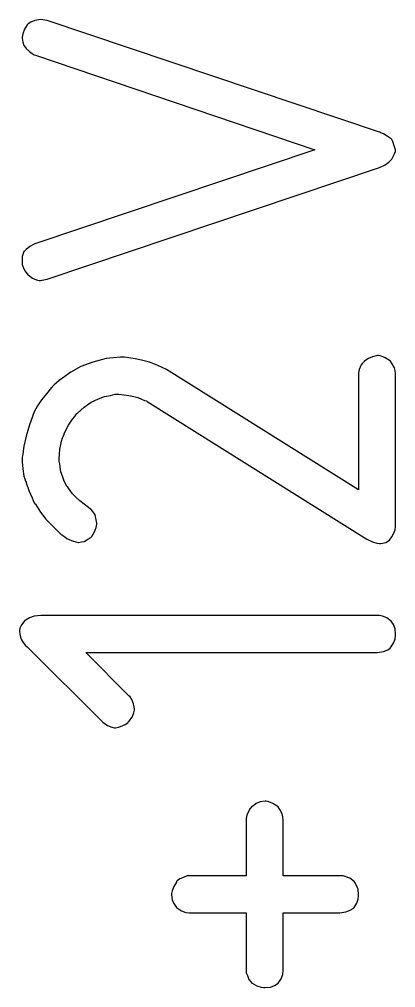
# Model space of a CAD drawing. Header units: inches. Extents: x 0 to 594, y -420 to 0.
# Drawn here: x 243.189 to 244.762, y -107.54 to -103.488 of the extents above; entities that cross this region are included whole.
import ezdxf

# ---------------------------------------------------------------- set-up
doc = ezdxf.new("R2010")
doc.units = ezdxf.units.IN
doc.header["$MEASUREMENT"] = 0

msp = doc.modelspace()

# ---------------------------------------------------------------- linework, layer by layer
at = {"color": 18, "true_color": 0x000000}
for p, q in [((243.2213, -103.5114), (243.2098, -103.53)), ((243.226, -103.5068), (243.2213, -103.5114)), ((243.2375, -103.4999), (243.226, -103.5068)), ((243.2537, -103.4929), (243.2375, -103.4999)), ((243.2769, -103.4883), (243.2537, -103.4929)), ((243.3046, -103.4929), (243.2769, -103.4883)), ((244.6953, -103.9604), (243.3046, -103.4929)), ((243.2028, -103.5485), (243.2005, -103.5624)), ((243.2098, -103.53), (243.2028, -103.5485)), ((243.2005, -103.5624), (243.2005, -103.567)), ((243.2005, -103.5624), (243.2005, -103.5624)), ((243.2005, -103.567), (243.2028, -103.5832)), ((243.2028, -103.5832), (243.2075, -103.5971)), ((243.2075, -103.5971), (243.2144, -103.6063)), ((243.2144, -103.6063), (243.2167, -103.6109)), ((243.2167, -103.6109), (243.2306, -103.6225)), ((243.2306, -103.6225), (243.2422, -103.6318)), ((243.2422, -103.6318), (243.2514, -103.6364)), ((243.2514, -103.6364), (243.256, -103.6387)), ((243.256, -103.6387), (244.4246, -104.0344)), ((244.6976, -103.9604), (244.6953, -103.9604)), ((244.6999, -103.9627), (244.6976, -103.9604)), ((244.7115, -103.9673), (244.6999, -103.9627)), ((244.7277, -103.9765), (244.7115, -103.9673)), ((244.7439, -103.9881), (244.7277, -103.9765)), ((244.7462, -103.9904), (244.7439, -103.9881)), ((244.7509, -103.9997), (244.7462, -103.9904)), ((244.7555, -104.0136), (244.7509, -103.9997)), ((244.4246, -104.0344), (243.2537, -104.4278)), ((244.7624, -104.0344), (244.7555, -104.0136)), ((244.7578, -104.0506), (244.7624, -104.0413)), ((244.7624, -104.0413), (244.7624, -104.0344)), ((244.7185, -104.0969), (244.7347, -104.0853)), ((244.7347, -104.0853), (244.7462, -104.0737)), ((244.7462, -104.0737), (244.7532, -104.0598)), ((244.7532, -104.0598), (244.7578, -104.0506)), ((243.3046, -104.5759), (244.6953, -104.1084)), ((244.6953, -104.1084), (244.7185, -104.0969)), ((243.2167, -104.4509), (243.2098, -104.4578)), ((243.2329, -104.4393), (243.2167, -104.4509)), ((243.2537, -104.4278), (243.2329, -104.4393)), ((243.2075, -104.4602), (243.2005, -104.481)), ((243.2005, -104.481), (243.2005, -104.5134)), ((243.2098, -104.4578), (243.2075, -104.4602)), ((243.2005, -104.5134), (243.2051, -104.525)), ((243.2051, -104.525), (243.2121, -104.5411)), ((243.2121, -104.5411), (243.2213, -104.5527)), ((243.2213, -104.5527), (243.2237, -104.5573)), ((243.2237, -104.5573), (243.226, -104.5573)), ((243.226, -104.5573), (243.2445, -104.5712)), ((243.2445, -104.5712), (243.2607, -104.5782)), ((243.2607, -104.5782), (243.2722, -104.5805)), ((243.2722, -104.5805), (243.2746, -104.5805)), ((243.2746, -104.5805), (243.2769, -104.5805)), ((243.2769, -104.5805), (243.3046, -104.5759)), ((244.6861, -104.8952), (244.6652, -104.8998)), ((244.6907, -104.8952), (244.6861, -104.8952)), ((244.7023, -104.8975), (244.6907, -104.8952)), ((244.7185, -104.9044), (244.7023, -104.8975)), ((243.4967, -104.9229), (243.4458, -104.9415)), ((243.5522, -104.9068), (243.4967, -104.9229)), ((243.5823, -104.9044), (243.5522, -104.9068)), ((243.6124, -104.9021), (243.5823, -104.9044)), ((243.617, -104.9021), (243.6124, -104.9021)), ((243.6286, -104.9021), (243.617, -104.9021)), ((243.6471, -104.9044), (243.6286, -104.9021)), ((243.6726, -104.9091), (243.6471, -104.9044)), ((243.7003, -104.9137), (243.6726, -104.9091)), ((243.7327, -104.9229), (243.7003, -104.9137)), ((243.7674, -104.9368), (243.7327, -104.9229)), ((243.8045, -104.953), (243.7674, -104.9368)), ((244.619, -104.9345), (244.6097, -104.953)), ((244.6236, -104.9276), (244.619, -104.9345)), ((244.6328, -104.9183), (244.6236, -104.9276)), ((244.6375, -104.9137), (244.6328, -104.9183)), ((244.649, -104.9068), (244.6375, -104.9137)), ((244.6652, -104.8998), (244.649, -104.9068)), ((244.737, -104.916), (244.7185, -104.9044)), ((244.7416, -104.9183), (244.737, -104.916)), ((244.7485, -104.9299), (244.7416, -104.9183)), ((244.7578, -104.9461), (244.7485, -104.9299)), ((243.4041, -104.9646), (243.3694, -104.9901)), ((243.4458, -104.9415), (243.4041, -104.9646)), ((244.6074, -105.4575), (243.8045, -104.953)), ((244.6097, -104.953), (244.6074, -104.9669)), ((244.6074, -104.9669), (244.6074, -105.4575)), ((244.7601, -104.9577), (244.7578, -104.9461)), ((244.7624, -104.9715), (244.7601, -104.9577)), ((244.7624, -105.6102), (244.7624, -104.9715)), ((243.3347, -105.0178), (243.3278, -105.0248)), ((243.344, -105.0086), (243.3347, -105.0178)), ((243.3555, -104.9993), (243.344, -105.0086)), ((243.3694, -104.9901), (243.3555, -104.9993)), ((243.3023, -105.0548), (243.2815, -105.0803)), ((243.3232, -105.0294), (243.3023, -105.0548)), ((243.3255, -105.0271), (243.3232, -105.0294)), ((243.3278, -105.0248), (243.3255, -105.0271)), ((243.5707, -105.0618), (243.5893, -105.0572)), ((243.5893, -105.0572), (243.6008, -105.0572)), ((243.6008, -105.0572), (243.6031, -105.0572)), ((243.6031, -105.0572), (243.6055, -105.0572)), ((243.6055, -105.0572), (243.6263, -105.0595)), ((243.6263, -105.0595), (243.6471, -105.0618)), ((243.2815, -105.0803), (243.2653, -105.1058)), ((243.4597, -105.1104), (243.4898, -105.0896)), ((243.4898, -105.0896), (243.5198, -105.0757)), ((243.5198, -105.0757), (243.5453, -105.0664)), ((243.5453, -105.0664), (243.5707, -105.0618)), ((243.6471, -105.0618), (243.6679, -105.0664)), ((243.6679, -105.0664), (243.6841, -105.071)), ((243.6841, -105.071), (243.7003, -105.078)), ((243.7003, -105.078), (243.7119, -105.0826)), ((243.7119, -105.0826), (243.7211, -105.0849)), ((243.7211, -105.0849), (243.7235, -105.0872)), ((243.7235, -105.0872), (244.6421, -105.6634)), ((243.2514, -105.1312), (243.2306, -105.1844)), ((243.2653, -105.1058), (243.2514, -105.1312)), ((243.425, -105.1428), (243.4296, -105.1381)), ((243.4296, -105.1381), (243.4319, -105.1358)), ((243.4319, -105.1358), (243.4597, -105.1104)), ((243.3949, -105.1867), (243.4111, -105.1613)), ((243.4111, -105.1613), (243.4203, -105.1497)), ((243.4203, -105.1497), (243.425, -105.1428)), ((243.2306, -105.1844), (243.2167, -105.233)), ((243.3764, -105.2214), (243.3949, -105.1867)), ((243.3764, -105.2238), (243.3764, -105.2214)), ((243.2167, -105.233), (243.2075, -105.2747)), ((243.3625, -105.2677), (243.3648, -105.2538)), ((243.3648, -105.2538), (243.3694, -105.24)), ((243.3694, -105.24), (243.3741, -105.2307)), ((243.3741, -105.2307), (243.3764, -105.2238)), ((243.2051, -105.2932), (243.2028, -105.3094)), ((243.2075, -105.2747), (243.2051, -105.2932)), ((243.3555, -105.3279), (243.3579, -105.2862)), ((243.3579, -105.2862), (243.3625, -105.2677)), ((243.2028, -105.3094), (243.2005, -105.3209)), ((243.2005, -105.3209), (243.2005, -105.3395)), ((243.2005, -105.3209), (243.2005, -105.3209)), ((243.2005, -105.3395), (243.2028, -105.3695)), ((243.3555, -105.3371), (243.3555, -105.3279)), ((243.3579, -105.3487), (243.3555, -105.3371)), ((243.2028, -105.3695), (243.2075, -105.3996)), ((243.3602, -105.3626), (243.3579, -105.3487)), ((243.3625, -105.3811), (243.3602, -105.3626)), ((243.3694, -105.3996), (243.3625, -105.3811)), ((243.2075, -105.3996), (243.2121, -105.4112)), ((243.2121, -105.4112), (243.2144, -105.4204)), ((243.2144, -105.4204), (243.2167, -105.4251)), ((243.2167, -105.4251), (243.2167, -105.4274)), ((243.3764, -105.4204), (243.3694, -105.3996)), ((243.3879, -105.4413), (243.3764, -105.4204)), ((243.2167, -105.4274), (243.2283, -105.4598)), ((243.2283, -105.4598), (243.2422, -105.4899)), ((243.3903, -105.4436), (243.3879, -105.4413)), ((243.3949, -105.4505), (243.3903, -105.4436)), ((243.4018, -105.4598), (243.3949, -105.4505)), ((243.4111, -105.4737), (243.4018, -105.4598)), ((243.2422, -105.4899), (243.2468, -105.5014)), ((243.2468, -105.5014), (243.2514, -105.5107)), ((243.425, -105.4876), (243.4111, -105.4737)), ((243.4412, -105.5037), (243.425, -105.4876)), ((243.4782, -105.5315), (243.4412, -105.5037)), ((243.2514, -105.5107), (243.2537, -105.5153)), ((243.2537, -105.5153), (243.256, -105.5176)), ((243.256, -105.5176), (243.2769, -105.55)), ((243.4805, -105.5338), (243.4782, -105.5315)), ((243.4874, -105.5385), (243.4805, -105.5338)), ((243.4967, -105.5477), (243.4874, -105.5385)), ((243.2769, -105.55), (243.3, -105.5801)), ((243.3, -105.5801), (243.3232, -105.6032)), ((243.506, -105.5616), (243.4967, -105.5477)), ((243.5129, -105.5963), (243.506, -105.5616)), ((243.3232, -105.6032), (243.344, -105.6241)), ((243.344, -105.6241), (243.3625, -105.6426)), ((243.5036, -105.6333), (243.5106, -105.6148)), ((243.5106, -105.6148), (243.5129, -105.6009)), ((243.5129, -105.6009), (243.5129, -105.5963)), ((244.7555, -105.638), (244.7601, -105.6241)), ((244.7601, -105.6241), (244.7624, -105.6102)), ((243.3625, -105.6426), (243.3787, -105.6542)), ((243.3787, -105.6542), (243.3879, -105.6611)), ((243.3879, -105.6611), (243.3926, -105.6634)), ((243.3926, -105.6634), (243.4111, -105.6704)), ((243.4597, -105.6727), (243.4759, -105.6634)), ((243.4759, -105.6634), (243.4874, -105.6565)), ((243.4874, -105.6565), (243.4921, -105.6518)), ((243.4921, -105.6518), (243.5036, -105.6333)), ((244.6421, -105.6634), (244.6652, -105.675)), ((244.7208, -105.6773), (244.737, -105.668)), ((244.737, -105.668), (244.7462, -105.6542)), ((244.7462, -105.6542), (244.7555, -105.638)), ((243.4111, -105.6704), (243.425, -105.675)), ((243.425, -105.675), (243.4342, -105.6773)), ((243.4342, -105.6773), (243.4365, -105.6773)), ((243.4365, -105.6773), (243.4481, -105.675)), ((243.4481, -105.675), (243.4597, -105.6727)), ((244.6652, -105.675), (244.6837, -105.6796)), ((244.6837, -105.6796), (244.6953, -105.6819)), ((244.6953, -105.6819), (244.6999, -105.6819)), ((244.6999, -105.6819), (244.7208, -105.6773)), ((243.2306, -105.992), (243.2167, -106.0012)), ((243.2514, -105.9851), (243.2306, -105.992)), ((243.2792, -105.9827), (243.2514, -105.9851)), ((244.6861, -105.9827), (243.2792, -105.9827)), ((244.6884, -105.9827), (244.6861, -105.9827)), ((244.693, -105.9827), (244.6884, -105.9827)), ((244.7069, -105.9851), (244.693, -105.9827)), ((244.7254, -105.992), (244.7069, -105.9851)), ((244.7439, -106.0059), (244.7254, -105.992)), ((243.1982, -106.0221), (243.1913, -106.036)), ((243.2121, -106.0036), (243.1982, -106.0221)), ((243.2167, -106.0012), (243.2121, -106.0036)), ((244.7462, -106.0105), (244.7439, -106.0059)), ((244.7532, -106.0198), (244.7462, -106.0105)), ((244.7601, -106.0383), (244.7532, -106.0198)), ((243.1913, -106.036), (243.1889, -106.0452)), ((243.1889, -106.0452), (243.1889, -106.0475)), ((243.1889, -106.0452), (243.1889, -106.0452)), ((243.1889, -106.0475), (243.1913, -106.0614)), ((243.1913, -106.0614), (243.1936, -106.073)), ((243.1936, -106.073), (243.1959, -106.0822)), ((244.7624, -106.0614), (244.7601, -106.0383)), ((244.7601, -106.0799), (244.7624, -106.066)), ((244.7624, -106.066), (244.7624, -106.0614)), ((243.1959, -106.0822), (243.1982, -106.0845)), ((243.1982, -106.0845), (243.2051, -106.0961)), ((243.2051, -106.0961), (243.2144, -106.1077)), ((243.2144, -106.1077), (243.2213, -106.1146)), ((244.7439, -106.1146), (244.7555, -106.0961)), ((244.7555, -106.0961), (244.7601, -106.0799)), ((243.2213, -106.1146), (243.2237, -106.1169)), ((243.2237, -106.1169), (243.5383, -106.4293)), ((243.6471, -106.3183), (243.4666, -106.1378)), ((243.4666, -106.1378), (244.6861, -106.1378)), ((244.6861, -106.1378), (244.7115, -106.1331)), ((244.7115, -106.1331), (244.73, -106.1262)), ((244.73, -106.1262), (244.7393, -106.1193)), ((244.7393, -106.1193), (244.7439, -106.1146)), ((243.6517, -106.3229), (243.6471, -106.3183)), ((243.6587, -106.3345), (243.6517, -106.3229)), ((243.6656, -106.353), (243.6587, -106.3345)), ((243.6702, -106.3738), (243.6656, -106.353)), ((243.661, -106.4085), (243.6679, -106.39)), ((243.6679, -106.39), (243.6702, -106.3784)), ((243.6702, -106.3784), (243.6702, -106.3738)), ((243.5383, -106.4293), (243.5569, -106.4432)), ((243.6309, -106.4386), (243.6425, -106.4316)), ((243.6425, -106.4316), (243.6448, -106.427)), ((243.6448, -106.427), (243.6471, -106.427)), ((243.6471, -106.427), (243.661, -106.4085)), ((243.5569, -106.4432), (243.5754, -106.4502)), ((243.5754, -106.4502), (243.5869, -106.4525)), ((243.5869, -106.4525), (243.5893, -106.4525)), ((243.5893, -106.4525), (243.5916, -106.4525)), ((243.5916, -106.4525), (243.6031, -106.4502)), ((243.6031, -106.4502), (243.6124, -106.4478)), ((243.6124, -106.4478), (243.6309, -106.4386)), ((244.1955, -106.7625), (244.1793, -106.7695)), ((244.2163, -106.7602), (244.1955, -106.7625)), ((244.221, -106.7602), (244.2163, -106.7602)), ((244.2325, -106.7625), (244.221, -106.7602)), ((244.2487, -106.7695), (244.2325, -106.7625)), ((244.1492, -106.7996), (244.14, -106.8181)), ((244.1539, -106.7903), (244.1492, -106.7996)), ((244.1631, -106.781), (244.1539, -106.7903)), ((244.1677, -106.7787), (244.1631, -106.781)), ((244.1793, -106.7695), (244.1677, -106.7787)), ((244.2672, -106.781), (244.2487, -106.7695)), ((244.2719, -106.7834), (244.2672, -106.781)), ((244.2788, -106.7949), (244.2719, -106.7834)), ((244.2881, -106.8134), (244.2788, -106.7949)), ((244.14, -106.8181), (244.1377, -106.832)), ((244.1377, -106.832), (244.1377, -107.0726)), ((244.2904, -106.825), (244.2881, -106.8134)), ((244.2927, -106.8389), (244.2904, -106.825)), ((244.2927, -107.0726), (244.2927, -106.8389)), ((243.86, -107.0842), (243.8484, -107.0934)), ((243.8785, -107.0772), (243.86, -107.0842)), ((243.8901, -107.0726), (243.8785, -107.0772)), ((243.9039, -107.0726), (243.8901, -107.0726)), ((244.1377, -107.0726), (243.9039, -107.0726)), ((244.5287, -107.0726), (244.2927, -107.0726)), ((244.531, -107.0726), (244.5287, -107.0726)), ((244.5357, -107.0726), (244.531, -107.0726)), ((244.5426, -107.0726), (244.5357, -107.0726)), ((244.5519, -107.0749), (244.5426, -107.0726)), ((244.5704, -107.0819), (244.5519, -107.0749)), ((244.5889, -107.0957), (244.5704, -107.0819)), ((243.8345, -107.1166), (243.8276, -107.1351)), ((243.8461, -107.0981), (243.8345, -107.1166)), ((243.8484, -107.0934), (243.8461, -107.0957)), ((243.8461, -107.0957), (243.8461, -107.0981)), ((244.5912, -107.1004), (244.5889, -107.0957)), ((244.5981, -107.1096), (244.5912, -107.1004)), ((244.6051, -107.1281), (244.5981, -107.1096)), ((243.8276, -107.1351), (243.8253, -107.1466)), ((243.8253, -107.1466), (243.8253, -107.1513)), ((243.8253, -107.1466), (243.8253, -107.1466)), ((243.8253, -107.1513), (243.8276, -107.1721)), ((244.6074, -107.1513), (244.6051, -107.1281)), ((244.6051, -107.1698), (244.6074, -107.1559)), ((244.6074, -107.1559), (244.6074, -107.1513)), ((243.8276, -107.1721), (243.8345, -107.1883)), ((243.8345, -107.1883), (243.8438, -107.1999)), ((243.8438, -107.1999), (243.8461, -107.2045)), ((243.8461, -107.2045), (243.8669, -107.2184)), ((244.5842, -107.2091), (244.5889, -107.2045)), ((244.5889, -107.2045), (244.6004, -107.186)), ((244.6004, -107.186), (244.6051, -107.1698)), ((243.8669, -107.2184), (243.8854, -107.2253)), ((243.8854, -107.2253), (243.8993, -107.2276)), ((243.8993, -107.2276), (243.9016, -107.2276)), ((243.9016, -107.2276), (243.9039, -107.2276)), ((243.9039, -107.2276), (244.1377, -107.2276)), ((244.1377, -107.2276), (244.1377, -107.4775)), ((244.2927, -107.4683), (244.2927, -107.2276)), ((244.2927, -107.2276), (244.5287, -107.2276)), ((244.5287, -107.2276), (244.5542, -107.223)), ((244.5542, -107.223), (244.5727, -107.2161)), ((244.5727, -107.2161), (244.5842, -107.2091)), ((244.1377, -107.4775), (244.1423, -107.4891)), ((244.1423, -107.4891), (244.1492, -107.5053)), ((244.2834, -107.503), (244.2904, -107.4845)), ((244.2904, -107.4845), (244.2927, -107.4683)), ((244.1492, -107.5053), (244.1585, -107.5169)), ((244.1585, -107.5169), (244.1608, -107.5215)), ((244.1608, -107.5215), (244.1631, -107.5215)), ((244.1631, -107.5215), (244.1816, -107.5331)), ((244.2395, -107.5377), (244.2557, -107.5308)), ((244.2557, -107.5308), (244.2672, -107.5238)), ((244.2672, -107.5238), (244.2719, -107.5215)), ((244.2719, -107.5215), (244.2834, -107.503)), ((244.1816, -107.5331), (244.2001, -107.5377)), ((244.2001, -107.5377), (244.2117, -107.54)), ((244.2117, -107.54), (244.214, -107.54)), ((244.214, -107.54), (244.2163, -107.54)), ((244.2163, -107.54), (244.2395, -107.5377))]:
    msp.add_line(p, q, dxfattribs=at)

doc.saveas('drawing.dxf')
